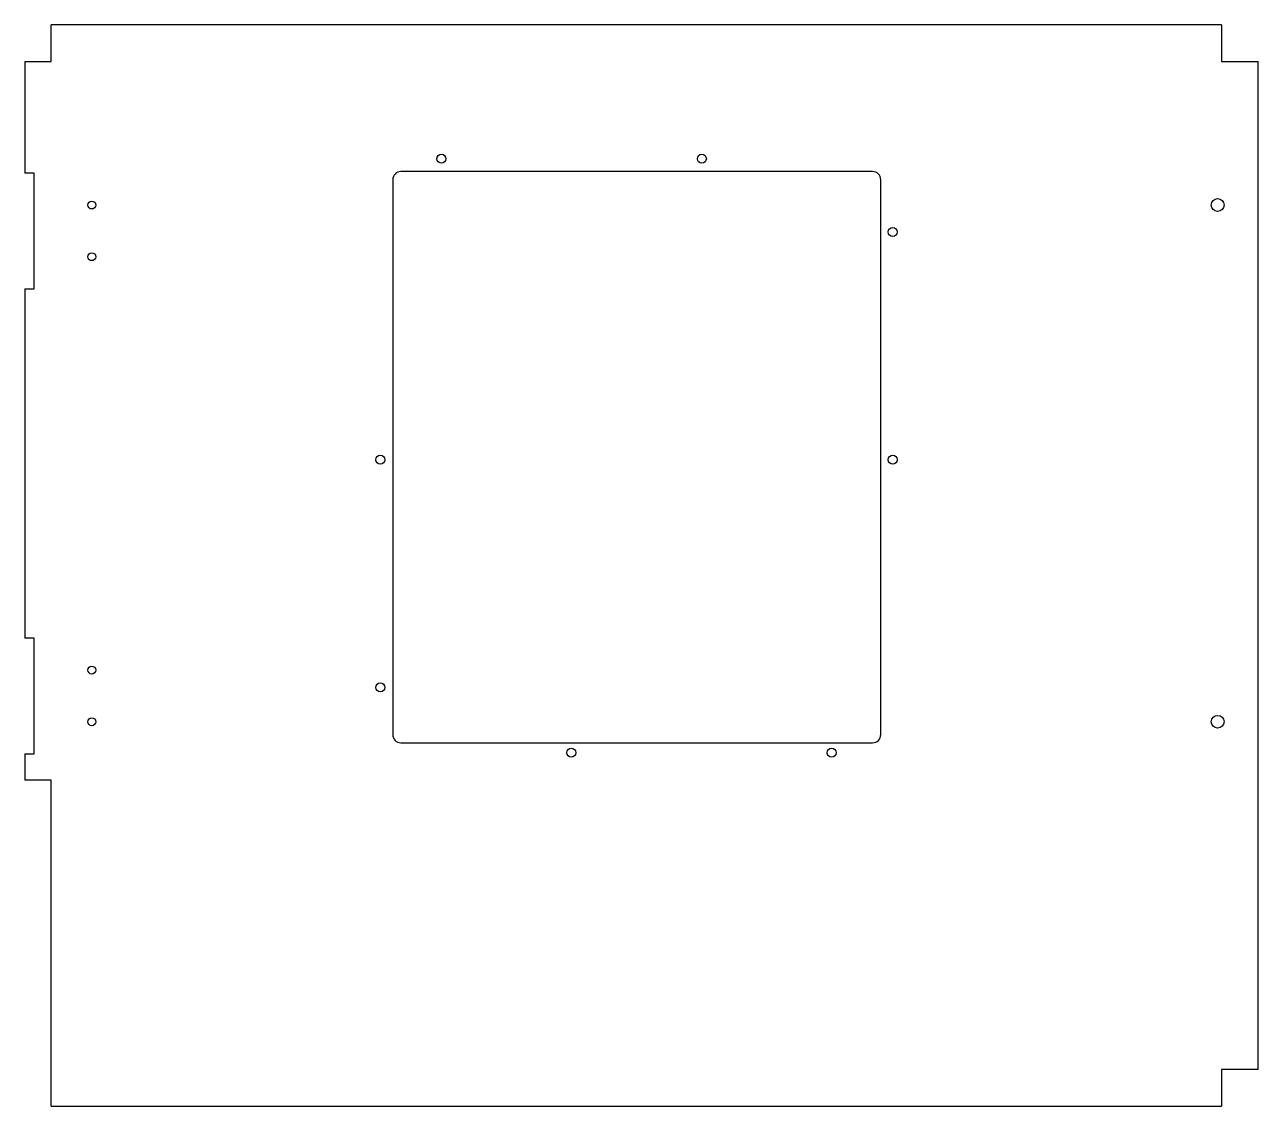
# Model space of a CAD drawing. Header units: inches. Extents: x -14.8 to 15, y -13.1 to 13.1.
import ezdxf

# ---------------------------------------------------------------- set-up
doc = ezdxf.new("R2010")
doc.units = ezdxf.units.IN
doc.header["$MEASUREMENT"] = 0

msp = doc.modelspace()

# ---------------------------------------------------------------- linework, layer by layer
at = {"color": 7, "linetype": 'Continuous', "lineweight": 25}
for p, q in [((-14.155, 12.19), (-14.155, 13.084)), ((14.155, 13.084), (-14.155, 13.084)), ((14.155, 13.084), (14.155, 12.19)), ((-14.799, 12.19), (-14.155, 12.19)), ((-14.799, 12.19), (-14.799, 9.49)), ((14.155, 12.19), (15.049, 12.19)), ((15.049, -12.19), (15.049, 12.19)), ((-14.569, 9.49), (-14.799, 9.49)), ((-14.569, 6.69), (-14.569, 9.49)), ((-5.895, 9.33), (-5.895, -4.09)), ((5.715, 9.53), (-5.695, 9.53)), ((5.915, -4.09), (5.915, 9.33)), ((-14.799, 6.69), (-14.799, -1.76)), ((-14.799, 6.69), (-14.569, 6.69)), ((-14.569, -1.76), (-14.799, -1.76)), ((-14.569, -4.56), (-14.569, -1.76)), ((-5.695, -4.29), (5.715, -4.29)), ((-14.799, -4.56), (-14.799, -5.19)), ((-14.799, -4.56), (-14.569, -4.56)), ((-14.155, -5.19), (-14.799, -5.19)), ((-14.155, -13.084), (-14.155, -5.19)), ((14.155, -12.19), (14.155, -13.084)), ((15.049, -12.19), (14.155, -12.19)), ((-14.155, -13.084), (14.155, -13.084))]:
    msp.add_line(p, q, dxfattribs=at)
for centre, radius in [((-4.715, 9.84), 0.109), ((1.585, 9.84), 0.109), ((-13.175, 8.72), 0.095), ((14.065, 8.72), 0.155), ((6.205, 8.07), 0.109), ((-13.175, 7.47), 0.095), ((-6.195, 2.56), 0.109), ((6.205, 2.56), 0.109), ((-13.175, -2.53), 0.095), ((-6.195, -2.95), 0.109), ((-13.175, -3.78), 0.095), ((14.065, -3.78), 0.155), ((-1.575, -4.53), 0.109), ((4.725, -4.53), 0.109)]:
    msp.add_circle(centre, radius, dxfattribs=at)
for centre, start, end in [((-5.695, 9.33), 90, 180), ((5.715, 9.33), 0, 90), ((-5.695, -4.09), 180, 270), ((5.715, -4.09), 270, 0)]:
    msp.add_arc(centre, 0.2, start, end, dxfattribs=at)

doc.saveas('drawing.dxf')
